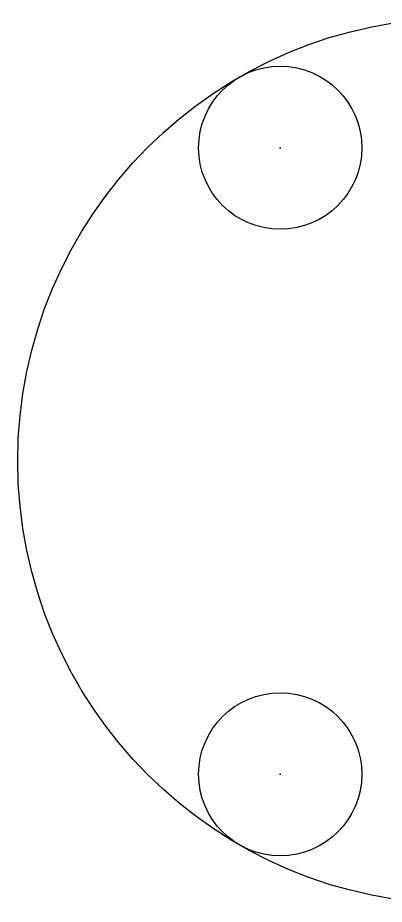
# Model space of a CAD drawing. Header units: metres. Extents: x -15 to 15, y -15 to 15.
# Drawn here: x -15 to -2.6, y -15 to 15 of the extents above; entities that cross this region are included whole.
import ezdxf

# ---------------------------------------------------------------- set-up
doc = ezdxf.new("R2010")
doc.units = ezdxf.units.M

msp = doc.modelspace()

# ---------------------------------------------------------------- linework, layer by layer
at = {"color": 7}
msp.add_circle((0, 0), 15, dxfattribs=at)
at = {"color": 4}
for centre in [(-6.12, 10.6), (-6.12, -10.6)]:
    msp.add_circle(centre, 2.76, dxfattribs=at)
at = {"color": 2}
for p in [(-6.12, 10.6), (-6.12, -10.6)]:
    msp.add_point(p, dxfattribs=at)

doc.saveas('drawing.dxf')
